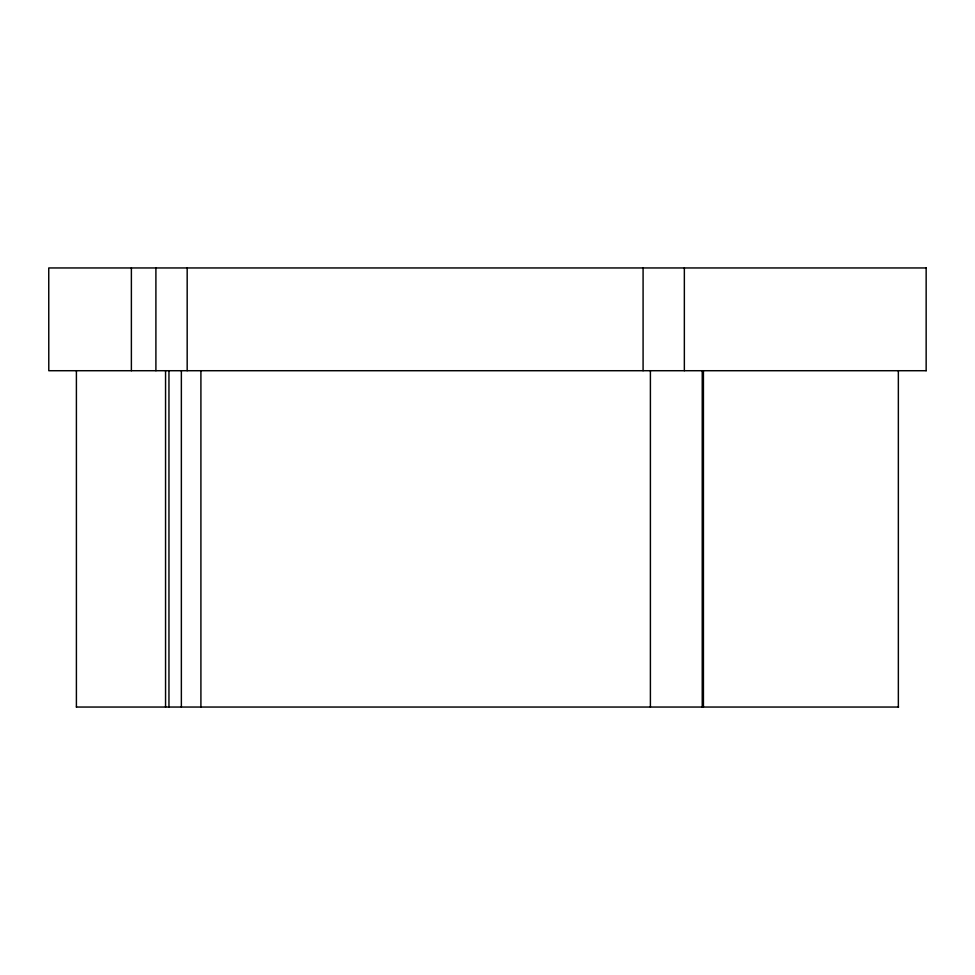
<?xml version="1.0" encoding="UTF-8"?>
<svg xmlns="http://www.w3.org/2000/svg" width="975" height="975" viewBox="0 0 975 975"><rect width="100%" height="100%" fill="white"/><g stroke="black" fill="none" stroke-linecap="round" stroke-linejoin="round"><path stroke-width="1.46" d="M926.25 267.954L48.75 267.954L48.787 370.719L926.25 370.719M76.391 707.046L898.597 707.046M926.152 267.954L926.152 370.719M898.353 370.719L898.353 707.046M703.426 370.719L703.426 707.046M702.232 370.719L702.232 707.046M684.352 267.954L684.352 370.719M650.398 370.719L650.398 707.046M643.086 267.954L643.086 370.719M200.911 370.719L200.911 707.046M187.176 267.954L187.176 370.719M181.362 370.719L181.362 707.046M168.955 370.719L168.955 707.046M165.555 370.719L165.555 707.046M155.903 267.954L155.903 370.719M131.381 267.954L131.381 370.719M76.403 370.719L76.403 707.046"/></g></svg>
